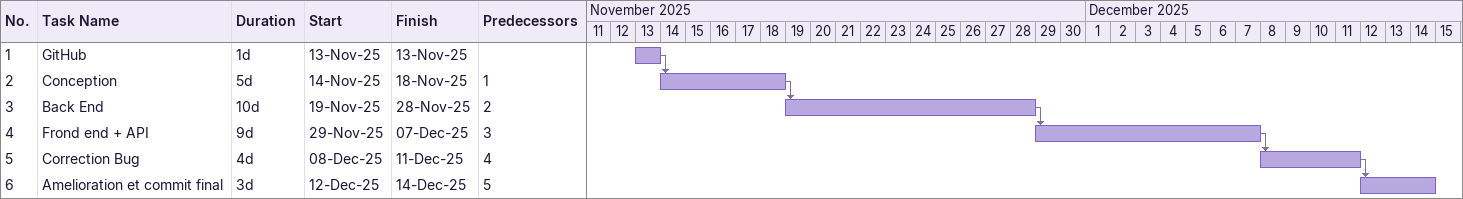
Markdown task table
| ID | Task | Duration | Start | Finish | Predecessors |
|---|---|---|---|---|---|
| 1 | GitHub | 1d | 2025-11-13 | 2025-11-13 |  |
| 2 | Conception | 5d | 2025-11-14 | 2025-11-18 | 1 |
| 3 | Back End | 10d | 2025-11-19 | 2025-11-28 | 2 |
| 4 | Frond end + API | 9d | 2025-11-29 | 2025-12-07 | 3 |
| 5 | Correction Bug | 4d | 2025-12-08 | 2025-12-11 | 4 |
| 6 | Amelioration et commit final | 3d | 2025-12-12 | 2025-12-14 | 5 |
